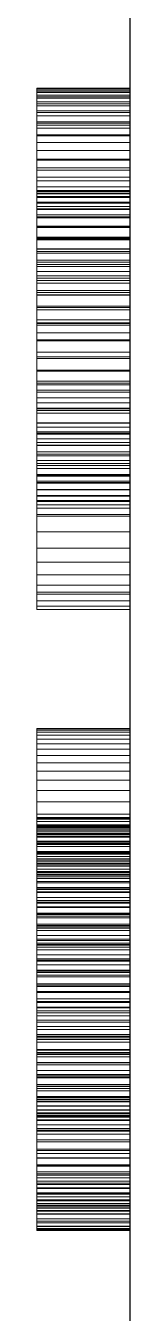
# Paper-space layout '01_三视图' of a CAD drawing. Header units: millimetres. Extents: x 8 to 450, y 8 to 289.
# Drawn here: x 177.12 to 177.25, y 113.694 to 115.479 of the extents above; entities that cross this region are included whole.
import ezdxf

# ---------------------------------------------------------------- set-up
doc = ezdxf.new("R2010")
doc.units = ezdxf.units.MM
doc.linetypes.add('WP_HIDDEN', pattern=[2.3, 1.5, -0.8])
doc.layers.add('HIDDEN', color=7, linetype='WP_HIDDEN', lineweight=13)
doc.layers.add('VISIBLE', color=7, linetype='CONTINUOUS', lineweight=25)

psp = doc.layouts.new('01_三视图')

# ---------------------------------------------------------------- linework, layer by layer
at = {"layer": 'HIDDEN'}
for points in [[(177.12, 115.3912), (177.12, 115.3926)], [(177.25, 115.3926), (177.12, 115.3926)], [(177.12, 115.3926), (177.12, 115.3922)], [(177.25, 115.3922), (177.12, 115.3922)], [(177.12, 115.3922), (177.12, 115.3911)], [(177.12, 115.3872), (177.12, 115.3912)], [(177.25, 115.3912), (177.12, 115.3912)], [(177.25, 115.3911), (177.12, 115.3911)], [(177.12, 115.3911), (177.12, 115.3891)], [(177.25, 115.3891), (177.12, 115.3891)], [(177.12, 115.3891), (177.12, 115.3865)], [(177.12, 115.3805), (177.12, 115.3872)], [(177.25, 115.3872), (177.12, 115.3872)], [(177.25, 115.3865), (177.12, 115.3865)], [(177.12, 115.3865), (177.12, 115.383)], [(177.25, 115.383), (177.12, 115.383)], [(177.12, 115.383), (177.12, 115.3788)], [(177.25, 115.3926), (177.25, 115.3922)], [(177.25, 115.3912), (177.25, 115.3926)], [(177.25, 115.3922), (177.25, 115.3911)], [(177.25, 115.3872), (177.25, 115.3912)], [(177.25, 115.3911), (177.25, 115.3891)], [(177.25, 115.3891), (177.25, 115.3865)], [(177.25, 115.3805), (177.25, 115.3872)], [(177.25, 115.3865), (177.25, 115.383)], [(177.25, 115.383), (177.25, 115.3788)], [(177.12, 115.371), (177.12, 115.3805)], [(177.25, 115.3805), (177.12, 115.3805)], [(177.25, 115.3788), (177.12, 115.3788)], [(177.12, 115.3788), (177.12, 115.3738)], [(177.25, 115.3738), (177.12, 115.3738)], [(177.12, 115.3738), (177.12, 115.3681)], [(177.12, 115.3589), (177.12, 115.371)], [(177.25, 115.371), (177.12, 115.371)], [(177.25, 115.3681), (177.12, 115.3681)], [(177.12, 115.3681), (177.12, 115.3615)], [(177.25, 115.371), (177.25, 115.3805)], [(177.25, 115.3788), (177.25, 115.3738)], [(177.25, 115.3738), (177.25, 115.3681)], [(177.25, 115.3589), (177.25, 115.371)], [(177.25, 115.3681), (177.25, 115.3615)], [(177.25, 115.3615), (177.12, 115.3615)], [(177.12, 115.3615), (177.12, 115.3543)], [(177.12, 115.3441), (177.12, 115.3589)], [(177.25, 115.3589), (177.12, 115.3589)], [(177.25, 115.3543), (177.12, 115.3543)], [(177.12, 115.3543), (177.12, 115.3462)], [(177.25, 115.3615), (177.25, 115.3543)], [(177.25, 115.3441), (177.25, 115.3589)], [(177.25, 115.3543), (177.25, 115.3462)], [(177.25, 115.3462), (177.12, 115.3462)], [(177.12, 115.3462), (177.12, 115.3374)], [(177.12, 115.3266), (177.12, 115.3441)], [(177.25, 115.3441), (177.12, 115.3441)], [(177.25, 115.3413), (177.12, 115.3413)], [(177.12, 115.3413), (177.12, 114.7992)], [(177.12, 114.9063), (177.12, 115.3413)], [(177.25, 115.3374), (177.12, 115.3374)], [(177.12, 115.3374), (177.12, 115.3278)], [(177.25, 115.3462), (177.25, 115.3374)], [(177.25, 115.3266), (177.25, 115.3441)], [(177.25, 115.3413), (177.25, 114.7992)], [(177.25, 114.9063), (177.25, 115.3413)], [(177.25, 115.3374), (177.25, 115.3278)], [(177.25, 115.3278), (177.12, 115.3278)], [(177.12, 115.3278), (177.12, 115.3174)], [(177.12, 115.3063), (177.12, 115.3266)], [(177.25, 115.3266), (177.12, 115.3266)], [(177.25, 115.3174), (177.12, 115.3174)], [(177.12, 115.3174), (177.12, 115.3063)], [(177.25, 115.3278), (177.25, 115.3174)], [(177.25, 115.3063), (177.25, 115.3266)], [(177.25, 115.3174), (177.25, 115.3063)], [(177.12, 115.2929), (177.12, 115.3063)], [(177.25, 115.3063), (177.12, 115.3063)], [(177.25, 115.3063), (177.12, 115.3063)], [(177.12, 115.3063), (177.12, 115.2944)], [(177.25, 115.2944), (177.12, 115.2944)], [(177.12, 115.2944), (177.12, 115.282)], [(177.25, 115.3063), (177.25, 115.2944)], [(177.25, 115.2929), (177.25, 115.3063)], [(177.25, 115.2944), (177.25, 115.282)], [(177.12, 115.2789), (177.12, 115.2929)], [(177.25, 115.2929), (177.12, 115.2929)], [(177.25, 115.282), (177.12, 115.282)], [(177.12, 115.282), (177.12, 115.2692)], [(177.12, 115.2643), (177.12, 115.2789)], [(177.25, 115.2789), (177.12, 115.2789)], [(177.25, 115.2789), (177.25, 115.2929)], [(177.25, 115.282), (177.25, 115.2692)], [(177.25, 115.2643), (177.25, 115.2789)], [(177.25, 115.2692), (177.12, 115.2692)], [(177.12, 115.2692), (177.12, 115.2561)], [(177.12, 115.2491), (177.12, 115.2643)], [(177.25, 115.2643), (177.12, 115.2643)], [(177.25, 115.2692), (177.25, 115.2561)], [(177.25, 115.2491), (177.25, 115.2643)], [(177.25, 115.2561), (177.12, 115.2561)], [(177.12, 115.2561), (177.12, 115.2426)], [(177.25, 115.2506), (177.12, 115.2506)], [(177.12, 115.2506), (177.12, 115.2495)], [(177.12, 115.2496), (177.12, 115.2506)], [(177.25, 115.2496), (177.12, 115.2496)], [(177.12, 115.2465), (177.12, 115.2496)], [(177.25, 115.2495), (177.12, 115.2495)], [(177.12, 115.2495), (177.12, 115.2464)], [(177.12, 115.2333), (177.12, 115.2491)], [(177.25, 115.2491), (177.12, 115.2491)], [(177.25, 115.2465), (177.12, 115.2465)], [(177.12, 115.2415), (177.12, 115.2465)], [(177.25, 115.2464), (177.12, 115.2464)], [(177.12, 115.2464), (177.12, 115.2412)], [(177.25, 115.2426), (177.12, 115.2426)], [(177.12, 115.2426), (177.12, 115.2287)], [(177.25, 115.2415), (177.12, 115.2415)], [(177.12, 115.2345), (177.12, 115.2415)], [(177.25, 115.2412), (177.12, 115.2412)], [(177.12, 115.2412), (177.12, 115.2338)], [(177.25, 115.2561), (177.25, 115.2426)], [(177.25, 115.2506), (177.25, 115.2495)], [(177.25, 115.2496), (177.25, 115.2506)], [(177.25, 115.2465), (177.25, 115.2496)], [(177.25, 115.2495), (177.25, 115.2464)], [(177.25, 115.2333), (177.25, 115.2491)], [(177.25, 115.2415), (177.25, 115.2465)], [(177.25, 115.2464), (177.25, 115.2412)], [(177.25, 115.2426), (177.25, 115.2287)], [(177.25, 115.2345), (177.25, 115.2415)], [(177.25, 115.2412), (177.25, 115.2338)], [(177.25, 115.2345), (177.12, 115.2345)], [(177.12, 115.2254), (177.12, 115.2345)], [(177.25, 115.2338), (177.12, 115.2338)], [(177.12, 115.2338), (177.12, 115.2244)], [(177.12, 115.2169), (177.12, 115.2333)], [(177.25, 115.2333), (177.12, 115.2333)], [(177.25, 115.2287), (177.12, 115.2287)], [(177.12, 115.2287), (177.12, 115.2145)], [(177.25, 115.2254), (177.12, 115.2254)], [(177.12, 115.2144), (177.12, 115.2254)], [(177.25, 115.2244), (177.12, 115.2244)], [(177.12, 115.2244), (177.12, 115.2129)], [(177.25, 115.2254), (177.25, 115.2345)], [(177.25, 115.2338), (177.25, 115.2244)], [(177.25, 115.2169), (177.25, 115.2333)], [(177.25, 115.2287), (177.25, 115.2145)], [(177.25, 115.2144), (177.25, 115.2254)], [(177.25, 115.2244), (177.25, 115.2129)], [(177.12, 115.1999), (177.12, 115.2169)], [(177.25, 115.2169), (177.12, 115.2169)], [(177.25, 115.2145), (177.12, 115.2145)], [(177.12, 115.2145), (177.12, 115.2)], [(177.25, 115.2144), (177.12, 115.2144)], [(177.12, 115.2013), (177.12, 115.2144)], [(177.25, 115.2129), (177.12, 115.2129)], [(177.12, 115.2129), (177.12, 115.1993)], [(177.25, 115.1999), (177.25, 115.2169)], [(177.25, 115.2145), (177.25, 115.2)], [(177.25, 115.2013), (177.25, 115.2144)], [(177.25, 115.2129), (177.25, 115.1993)], [(177.25, 115.2013), (177.12, 115.2013)], [(177.12, 115.1862), (177.12, 115.2013)], [(177.25, 115.2), (177.12, 115.2)], [(177.12, 115.2), (177.12, 115.1851)], [(177.12, 115.1823), (177.12, 115.1999)], [(177.25, 115.1999), (177.12, 115.1999)], [(177.25, 115.1993), (177.12, 115.1993)], [(177.12, 115.1993), (177.12, 115.1836)], [(177.25, 115.1862), (177.12, 115.1862)], [(177.12, 115.1695), (177.12, 115.1862)], [(177.25, 115.1862), (177.25, 115.2013)], [(177.25, 115.2), (177.25, 115.1851)], [(177.25, 115.1823), (177.25, 115.1999)], [(177.25, 115.1993), (177.25, 115.1836)], [(177.25, 115.1695), (177.25, 115.1862)], [(177.25, 115.1851), (177.12, 115.1851)], [(177.12, 115.1851), (177.12, 115.1699)], [(177.25, 115.1836), (177.12, 115.1836)], [(177.12, 115.1836), (177.12, 115.1664)], [(177.12, 115.1641), (177.12, 115.1823)], [(177.25, 115.1823), (177.12, 115.1823)], [(177.25, 115.1699), (177.12, 115.1699)], [(177.12, 115.1699), (177.12, 115.1543)], [(177.25, 115.1695), (177.12, 115.1695)], [(177.12, 115.1516), (177.12, 115.1695)], [(177.25, 115.1851), (177.25, 115.1699)], [(177.25, 115.1836), (177.25, 115.1664)], [(177.25, 115.1641), (177.25, 115.1823)], [(177.25, 115.1699), (177.25, 115.1543)], [(177.25, 115.1516), (177.25, 115.1695)], [(177.25, 115.1664), (177.12, 115.1664)], [(177.12, 115.1664), (177.12, 115.1483)], [(177.12, 115.1454), (177.12, 115.1641)], [(177.25, 115.1641), (177.12, 115.1641)], [(177.25, 115.1543), (177.12, 115.1543)], [(177.12, 115.1543), (177.12, 115.1384)], [(177.25, 115.1516), (177.12, 115.1516)], [(177.12, 115.1324), (177.12, 115.1516)], [(177.25, 115.1664), (177.25, 115.1483)], [(177.25, 115.1454), (177.25, 115.1641)], [(177.25, 115.1543), (177.25, 115.1384)], [(177.25, 115.1324), (177.25, 115.1516)], [(177.25, 115.1483), (177.12, 115.1483)], [(177.12, 115.1483), (177.12, 115.1293)], [(177.12, 115.126), (177.12, 115.1454)], [(177.25, 115.1454), (177.12, 115.1454)], [(177.25, 115.1384), (177.12, 115.1384)], [(177.12, 115.1384), (177.12, 115.1221)], [(177.25, 115.1324), (177.12, 115.1324)], [(177.12, 115.112), (177.12, 115.1324)], [(177.25, 115.1483), (177.25, 115.1293)], [(177.25, 115.126), (177.25, 115.1454)], [(177.25, 115.1384), (177.25, 115.1221)], [(177.25, 115.112), (177.25, 115.1324)], [(177.25, 115.1293), (177.12, 115.1293)], [(177.12, 115.1293), (177.12, 115.1093)], [(177.12, 115.106), (177.12, 115.126)], [(177.25, 115.126), (177.12, 115.126)], [(177.25, 115.1221), (177.12, 115.1221)], [(177.12, 115.1221), (177.12, 115.1055)], [(177.25, 115.1293), (177.25, 115.1093)], [(177.25, 115.106), (177.25, 115.126)], [(177.25, 115.1221), (177.25, 115.1055)], [(177.25, 115.112), (177.12, 115.112)], [(177.12, 115.0903), (177.12, 115.112)], [(177.25, 115.1093), (177.12, 115.1093)], [(177.12, 115.1093), (177.12, 115.0884)], [(177.12, 115.0854), (177.12, 115.106)], [(177.25, 115.106), (177.12, 115.106)], [(177.25, 115.1055), (177.12, 115.1055)], [(177.12, 115.1055), (177.12, 115.0885)], [(177.25, 115.0903), (177.25, 115.112)], [(177.25, 115.1093), (177.25, 115.0884)], [(177.25, 115.0854), (177.25, 115.106)], [(177.25, 115.1055), (177.25, 115.0885)], [(177.25, 115.0903), (177.12, 115.0903)], [(177.12, 115.0674), (177.12, 115.0903)], [(177.25, 115.0885), (177.12, 115.0885)], [(177.12, 115.0885), (177.12, 115.0712)], [(177.25, 115.0884), (177.12, 115.0884)], [(177.12, 115.0884), (177.12, 115.0665)], [(177.12, 115.0642), (177.12, 115.0854)], [(177.25, 115.0854), (177.12, 115.0854)], [(177.25, 115.0674), (177.25, 115.0903)], [(177.25, 115.0885), (177.25, 115.0712)], [(177.25, 115.0884), (177.25, 115.0665)], [(177.25, 115.0642), (177.25, 115.0854)], [(177.25, 115.0712), (177.12, 115.0712)], [(177.12, 115.0712), (177.12, 115.0535)], [(177.25, 115.0674), (177.12, 115.0674)], [(177.12, 115.0432), (177.12, 115.0674)], [(177.25, 115.0665), (177.12, 115.0665)], [(177.12, 115.0665), (177.12, 115.0437)], [(177.12, 115.0424), (177.12, 115.0642)], [(177.25, 115.0642), (177.12, 115.0642)], [(177.25, 115.0712), (177.25, 115.0535)], [(177.25, 115.0432), (177.25, 115.0674)], [(177.25, 115.0665), (177.25, 115.0437)], [(177.25, 115.0424), (177.25, 115.0642)], [(177.25, 115.0535), (177.12, 115.0535)], [(177.12, 115.0535), (177.12, 115.0267)], [(177.25, 115.0437), (177.12, 115.0437)], [(177.12, 115.0437), (177.12, 115.02)], [(177.25, 115.0432), (177.12, 115.0432)], [(177.12, 115.0178), (177.12, 115.0432)], [(177.25, 115.0535), (177.25, 115.0267)], [(177.25, 115.0437), (177.25, 115.02)], [(177.25, 115.0178), (177.25, 115.0432)], [(177.12, 115.02), (177.12, 115.0424)], [(177.25, 115.0424), (177.12, 115.0424)], [(177.25, 115.0267), (177.12, 115.0267)], [(177.12, 115.0267), (177.12, 115.0002)], [(177.25, 115.02), (177.25, 115.0424)], [(177.25, 115.0267), (177.25, 115.0002)], [(177.25, 115.02), (177.12, 115.02)], [(177.12, 115.02), (177.12, 115.0003)], [(177.12, 114.9837), (177.12, 115.02)], [(177.25, 115.0178), (177.12, 115.0178)], [(177.12, 115.0018), (177.12, 115.0178)], [(177.25, 115.02), (177.25, 115.0003)], [(177.25, 114.9837), (177.25, 115.02)], [(177.25, 115.0018), (177.25, 115.0178)], [(177.25, 115.0018), (177.12, 115.0018)], [(177.12, 114.9863), (177.12, 115.0018)], [(177.25, 115.0003), (177.12, 115.0003)], [(177.12, 115.0003), (177.12, 114.9813)], [(177.25, 115.0002), (177.12, 115.0002)], [(177.12, 115.0002), (177.12, 114.974)], [(177.25, 114.9863), (177.25, 115.0018)], [(177.25, 115.0003), (177.25, 114.9813)], [(177.25, 115.0002), (177.25, 114.974)], [(177.25, 114.9863), (177.12, 114.9863)], [(177.12, 114.9711), (177.12, 114.9863)], [(177.12, 114.9491), (177.12, 114.9837)], [(177.25, 114.9837), (177.12, 114.9837)], [(177.25, 114.9813), (177.12, 114.9813)], [(177.12, 114.9813), (177.12, 114.9631)], [(177.25, 114.974), (177.12, 114.974)], [(177.12, 114.974), (177.12, 114.9481)], [(177.25, 114.9711), (177.25, 114.9863)], [(177.25, 114.9491), (177.25, 114.9837)], [(177.25, 114.9813), (177.25, 114.9631)], [(177.25, 114.974), (177.25, 114.9481)], [(177.25, 114.9711), (177.12, 114.9711)], [(177.12, 114.9563), (177.12, 114.9711)], [(177.25, 114.9631), (177.12, 114.9631)], [(177.12, 114.9631), (177.12, 114.9456)], [(177.25, 114.9563), (177.12, 114.9563)], [(177.12, 114.9419), (177.12, 114.9563)], [(177.25, 114.9563), (177.25, 114.9711)], [(177.25, 114.9631), (177.25, 114.9456)], [(177.25, 114.9419), (177.25, 114.9563)], [(177.12, 114.9162), (177.12, 114.9491)], [(177.25, 114.9491), (177.12, 114.9491)], [(177.25, 114.9481), (177.12, 114.9481)], [(177.12, 114.9481), (177.12, 114.9225)], [(177.25, 114.9456), (177.12, 114.9456)], [(177.12, 114.9456), (177.12, 114.9288)], [(177.25, 114.9419), (177.12, 114.9419)], [(177.12, 114.9279), (177.12, 114.9419)], [(177.25, 114.9162), (177.25, 114.9491)], [(177.25, 114.9481), (177.25, 114.9225)], [(177.25, 114.9456), (177.25, 114.9288)], [(177.25, 114.9279), (177.25, 114.9419)], [(177.25, 114.9288), (177.12, 114.9288)], [(177.12, 114.9288), (177.12, 114.9127)], [(177.25, 114.9279), (177.12, 114.9279)], [(177.12, 114.9143), (177.12, 114.9279)], [(177.25, 114.9225), (177.12, 114.9225)], [(177.12, 114.9225), (177.12, 114.8972)], [(177.25, 114.9288), (177.25, 114.9127)], [(177.25, 114.9143), (177.25, 114.9279)], [(177.25, 114.9225), (177.25, 114.8972)], [(177.12, 114.885), (177.12, 114.9162)], [(177.25, 114.9162), (177.12, 114.9162)], [(177.25, 114.9143), (177.12, 114.9143)], [(177.12, 114.9011), (177.12, 114.9143)], [(177.25, 114.9127), (177.12, 114.9127)], [(177.12, 114.9127), (177.12, 114.8974)], [(177.25, 114.9063), (177.12, 114.9063)], [(177.12, 114.8475), (177.12, 114.9063)], [(177.25, 114.9011), (177.12, 114.9011)], [(177.12, 114.8884), (177.12, 114.9011)], [(177.25, 114.885), (177.25, 114.9162)], [(177.25, 114.9011), (177.25, 114.9143)], [(177.25, 114.9127), (177.25, 114.8974)], [(177.25, 114.8475), (177.25, 114.9063)], [(177.25, 114.8884), (177.25, 114.9011)], [(177.25, 114.8974), (177.12, 114.8974)], [(177.12, 114.8974), (177.12, 114.8828)], [(177.25, 114.8972), (177.12, 114.8972)], [(177.12, 114.8972), (177.12, 114.8722)], [(177.25, 114.8884), (177.12, 114.8884)], [(177.12, 114.8764), (177.12, 114.8884)], [(177.12, 114.8555), (177.12, 114.885)], [(177.25, 114.885), (177.12, 114.885)], [(177.25, 114.8828), (177.12, 114.8828)], [(177.12, 114.8828), (177.12, 114.8693)], [(177.25, 114.8974), (177.25, 114.8828)], [(177.25, 114.8972), (177.25, 114.8722)], [(177.25, 114.8764), (177.25, 114.8884)], [(177.25, 114.8555), (177.25, 114.885)], [(177.25, 114.8828), (177.25, 114.8693)], [(177.25, 114.8764), (177.12, 114.8764)], [(177.12, 114.8652), (177.12, 114.8764)], [(177.25, 114.8722), (177.12, 114.8722)], [(177.12, 114.8722), (177.12, 114.8475)], [(177.25, 114.8693), (177.12, 114.8693)], [(177.12, 114.8693), (177.12, 114.857)], [(177.25, 114.8652), (177.12, 114.8652)], [(177.12, 114.8546), (177.12, 114.8652)], [(177.25, 114.8652), (177.25, 114.8764)], [(177.25, 114.8722), (177.25, 114.8475)], [(177.25, 114.8693), (177.25, 114.857)], [(177.25, 114.8546), (177.25, 114.8652)], [(177.25, 114.857), (177.12, 114.857)], [(177.12, 114.857), (177.12, 114.846)], [(177.12, 114.8277), (177.12, 114.8555)], [(177.25, 114.8555), (177.12, 114.8555)], [(177.25, 114.8546), (177.12, 114.8546)], [(177.12, 114.8447), (177.12, 114.8546)], [(177.25, 114.8475), (177.12, 114.8475)], [(177.25, 114.857), (177.25, 114.846)], [(177.25, 114.8277), (177.25, 114.8555)], [(177.25, 114.8447), (177.25, 114.8546)], [(177.25, 114.846), (177.12, 114.846)], [(177.12, 114.846), (177.12, 114.8363)], [(177.25, 114.8447), (177.12, 114.8447)], [(177.12, 114.8355), (177.12, 114.8447)], [(177.25, 114.8363), (177.12, 114.8363)], [(177.12, 114.8363), (177.12, 114.8279)], [(177.25, 114.8355), (177.12, 114.8355)], [(177.12, 114.827), (177.12, 114.8355)], [(177.25, 114.846), (177.25, 114.8363)], [(177.25, 114.8355), (177.25, 114.8447)], [(177.25, 114.8363), (177.25, 114.8279)], [(177.25, 114.827), (177.25, 114.8355)], [(177.25, 114.8279), (177.12, 114.8279)], [(177.12, 114.8279), (177.12, 114.8207)], [(177.12, 114.8016), (177.12, 114.8277)], [(177.25, 114.8277), (177.12, 114.8277)], [(177.25, 114.827), (177.12, 114.827)], [(177.12, 114.8193), (177.12, 114.827)], [(177.25, 114.8207), (177.12, 114.8207)], [(177.12, 114.8207), (177.12, 114.8149)], [(177.25, 114.8193), (177.12, 114.8193)], [(177.12, 114.6936), (177.12, 114.8193)], [(177.25, 114.8149), (177.12, 114.8149)], [(177.12, 114.8149), (177.12, 114.8103)], [(177.25, 114.8279), (177.25, 114.8207)], [(177.25, 114.8016), (177.25, 114.8277)], [(177.25, 114.8193), (177.25, 114.827)], [(177.25, 114.8207), (177.25, 114.8149)], [(177.25, 114.6936), (177.25, 114.8193)], [(177.25, 114.8149), (177.25, 114.8103)], [(177.25, 114.8103), (177.12, 114.8103)], [(177.12, 114.8103), (177.12, 114.6698)], [(177.12, 114.7772), (177.12, 114.8016)], [(177.25, 114.8016), (177.12, 114.8016)], [(177.25, 114.7992), (177.12, 114.7992)], [(177.12, 114.7992), (177.12, 114.6936)], [(177.25, 114.8103), (177.25, 114.6698)], [(177.25, 114.7772), (177.25, 114.8016)], [(177.25, 114.7992), (177.25, 114.6936)], [(177.12, 114.755), (177.12, 114.7772)], [(177.25, 114.7772), (177.12, 114.7772)], [(177.25, 114.755), (177.25, 114.7772)], [(177.12, 114.7353), (177.12, 114.755)], [(177.25, 114.755), (177.12, 114.755)], [(177.25, 114.7353), (177.25, 114.755)], [(177.12, 114.718), (177.12, 114.7353)], [(177.25, 114.7353), (177.12, 114.7353)], [(177.25, 114.718), (177.25, 114.7353)], [(177.12, 114.7033), (177.12, 114.718)], [(177.25, 114.718), (177.12, 114.718)], [(177.25, 114.7033), (177.25, 114.718)], [(177.12, 114.6912), (177.12, 114.7033)], [(177.25, 114.7033), (177.12, 114.7033)], [(177.25, 114.6936), (177.12, 114.6936)], [(177.12, 114.6815), (177.12, 114.6912)], [(177.25, 114.6912), (177.12, 114.6912)], [(177.25, 114.6912), (177.25, 114.7033)], [(177.25, 114.6815), (177.25, 114.6912)], [(177.12, 114.6744), (177.12, 114.6815)], [(177.25, 114.6815), (177.12, 114.6815)], [(177.12, 114.6698), (177.12, 114.6744)], [(177.25, 114.6744), (177.12, 114.6744)], [(177.25, 114.6698), (177.12, 114.6698)], [(177.25, 114.6744), (177.25, 114.6815)], [(177.25, 114.6698), (177.25, 114.6744)], [(177.12, 114.5041), (177.12, 114.5047)], [(177.25, 114.5047), (177.12, 114.5047)], [(177.12, 114.5047), (177.12, 114.3813)], [(177.12, 114.5024), (177.12, 114.5041)], [(177.25, 114.5041), (177.12, 114.5041)], [(177.12, 114.4994), (177.12, 114.5024)], [(177.25, 114.5024), (177.12, 114.5024)], [(177.12, 114.4953), (177.12, 114.4994)], [(177.25, 114.4994), (177.12, 114.4994)], [(177.12, 114.49), (177.12, 114.4953)], [(177.25, 114.4953), (177.12, 114.4953)], [(177.12, 114.4836), (177.12, 114.49)], [(177.25, 114.49), (177.12, 114.49)], [(177.25, 114.5047), (177.25, 114.3813)], [(177.25, 114.5041), (177.25, 114.5047)], [(177.25, 114.5024), (177.25, 114.5041)], [(177.25, 114.4994), (177.25, 114.5024)], [(177.25, 114.4953), (177.25, 114.4994)], [(177.25, 114.49), (177.25, 114.4953)], [(177.25, 114.4836), (177.25, 114.49)], [(177.12, 114.476), (177.12, 114.4836)], [(177.25, 114.4836), (177.12, 114.4836)], [(177.12, 114.4672), (177.12, 114.476)], [(177.25, 114.476), (177.12, 114.476)], [(177.25, 114.476), (177.25, 114.4836)], [(177.25, 114.4672), (177.25, 114.476)], [(177.12, 114.4571), (177.12, 114.4672)], [(177.25, 114.4672), (177.12, 114.4672)], [(177.12, 114.4456), (177.12, 114.4571)], [(177.25, 114.4571), (177.12, 114.4571)], [(177.25, 114.4571), (177.25, 114.4672)], [(177.25, 114.4456), (177.25, 114.4571)], [(177.12, 114.4328), (177.12, 114.4456)], [(177.25, 114.4456), (177.12, 114.4456)], [(177.25, 114.4328), (177.25, 114.4456)], [(177.12, 114.4186), (177.12, 114.4328)], [(177.25, 114.4328), (177.12, 114.4328)], [(177.12, 114.4031), (177.12, 114.4186)], [(177.25, 114.4186), (177.12, 114.4186)], [(177.25, 114.4186), (177.25, 114.4328)], [(177.25, 114.4031), (177.25, 114.4186)], [(177.12, 114.3861), (177.12, 114.4031)], [(177.25, 114.4031), (177.12, 114.4031)], [(177.25, 114.3861), (177.25, 114.4031)], [(177.12, 114.3678), (177.12, 114.3861)], [(177.25, 114.3861), (177.12, 114.3861)], [(177.25, 114.3678), (177.25, 114.3861)], [(177.25, 114.3813), (177.12, 114.3813)], [(177.12, 114.3813), (177.12, 114.3697)], [(177.12, 114.3788), (177.12, 114.3798)], [(177.12, 114.3798), (177.12, 114.3788)], [(177.25, 114.3798), (177.12, 114.3798)], [(177.12, 114.3758), (177.12, 114.3788)], [(177.12, 114.3788), (177.12, 114.3759)], [(177.25, 114.3788), (177.12, 114.3788)], [(177.25, 114.3788), (177.12, 114.3788)], [(177.12, 114.3759), (177.12, 114.371)], [(177.25, 114.3759), (177.12, 114.3759)], [(177.12, 114.3707), (177.12, 114.3758)], [(177.25, 114.3758), (177.12, 114.3758)], [(177.12, 114.371), (177.12, 114.3642)], [(177.25, 114.371), (177.12, 114.371)], [(177.12, 114.3637), (177.12, 114.3707)], [(177.25, 114.3707), (177.12, 114.3707)], [(177.25, 114.3697), (177.12, 114.3697)], [(177.12, 114.3697), (177.12, 114.3578)], [(177.25, 114.3686), (177.12, 114.3686)], [(177.12, 114.3686), (177.12, 114.3683)], [(177.12, 114.3575), (177.12, 114.3686)], [(177.25, 114.3683), (177.12, 114.3683)], [(177.12, 114.3683), (177.12, 114.3666)], [(177.12, 114.3482), (177.12, 114.3678)], [(177.25, 114.3678), (177.12, 114.3678)], [(177.25, 114.3666), (177.12, 114.3666)], [(177.12, 114.3666), (177.12, 114.3635)], [(177.25, 114.3813), (177.25, 114.3697)], [(177.25, 114.3788), (177.25, 114.3798)], [(177.25, 114.3798), (177.25, 114.3788)], [(177.25, 114.3758), (177.25, 114.3788)], [(177.25, 114.3788), (177.25, 114.3759)], [(177.25, 114.3759), (177.25, 114.371)], [(177.25, 114.3707), (177.25, 114.3758)], [(177.25, 114.371), (177.25, 114.3642)], [(177.25, 114.3637), (177.25, 114.3707)], [(177.25, 114.3697), (177.25, 114.3578)], [(177.25, 114.3686), (177.25, 114.3683)], [(177.25, 114.3575), (177.25, 114.3686)], [(177.25, 114.3683), (177.25, 114.3666)], [(177.25, 114.3482), (177.25, 114.3678)], [(177.25, 114.3666), (177.25, 114.3635)], [(177.12, 114.3642), (177.12, 114.3554)], [(177.25, 114.3642), (177.12, 114.3642)], [(177.12, 114.3546), (177.12, 114.3637)], [(177.25, 114.3637), (177.12, 114.3637)], [(177.25, 114.3635), (177.12, 114.3635)], [(177.12, 114.3635), (177.12, 114.3614)], [(177.25, 114.3614), (177.12, 114.3614)], [(177.12, 114.3614), (177.12, 114.359)], [(177.25, 114.359), (177.12, 114.359)], [(177.12, 114.359), (177.12, 114.354)], [(177.25, 114.3578), (177.12, 114.3578)], [(177.12, 114.3578), (177.12, 114.3455)], [(177.25, 114.3575), (177.12, 114.3575)], [(177.12, 114.346), (177.12, 114.3575)], [(177.12, 114.3554), (177.12, 114.3446)], [(177.25, 114.3554), (177.12, 114.3554)], [(177.12, 114.3436), (177.12, 114.3546)], [(177.25, 114.3546), (177.12, 114.3546)], [(177.25, 114.354), (177.12, 114.354)], [(177.12, 114.354), (177.12, 114.348)], [(177.12, 114.3272), (177.12, 114.3482)], [(177.25, 114.3482), (177.12, 114.3482)], [(177.25, 114.348), (177.12, 114.348)], [(177.12, 114.348), (177.12, 114.341)], [(177.25, 114.3642), (177.25, 114.3554)], [(177.25, 114.3546), (177.25, 114.3637)], [(177.25, 114.3635), (177.25, 114.3614)], [(177.25, 114.3614), (177.25, 114.359)], [(177.25, 114.359), (177.25, 114.354)], [(177.25, 114.3578), (177.25, 114.3455)], [(177.25, 114.346), (177.25, 114.3575)], [(177.25, 114.3554), (177.25, 114.3446)], [(177.25, 114.3436), (177.25, 114.3546)], [(177.25, 114.354), (177.25, 114.348)], [(177.25, 114.3272), (177.25, 114.3482)], [(177.25, 114.348), (177.25, 114.341)], [(177.25, 114.346), (177.12, 114.346)], [(177.12, 114.3342), (177.12, 114.346)], [(177.25, 114.3455), (177.12, 114.3455)], [(177.12, 114.3455), (177.12, 114.3328)], [(177.12, 114.3446), (177.12, 114.3319)], [(177.25, 114.3446), (177.12, 114.3446)], [(177.12, 114.3305), (177.12, 114.3436)], [(177.25, 114.3436), (177.12, 114.3436)], [(177.25, 114.341), (177.12, 114.341)], [(177.12, 114.341), (177.12, 114.3329)], [(177.25, 114.3342), (177.12, 114.3342)], [(177.12, 114.322), (177.12, 114.3342)], [(177.25, 114.3329), (177.12, 114.3329)], [(177.12, 114.3329), (177.12, 114.3239)], [(177.25, 114.3328), (177.12, 114.3328)], [(177.12, 114.3328), (177.12, 114.3198)], [(177.12, 114.3319), (177.12, 114.3173)], [(177.25, 114.3319), (177.12, 114.3319)], [(177.12, 114.3154), (177.12, 114.3305)], [(177.25, 114.3305), (177.12, 114.3305)], [(177.25, 114.3342), (177.25, 114.346)], [(177.25, 114.3455), (177.25, 114.3328)], [(177.25, 114.3446), (177.25, 114.3319)], [(177.25, 114.3305), (177.25, 114.3436)], [(177.25, 114.341), (177.25, 114.3329)], [(177.25, 114.322), (177.25, 114.3342)], [(177.25, 114.3329), (177.25, 114.3239)], [(177.25, 114.3328), (177.25, 114.3198)], [(177.25, 114.3319), (177.25, 114.3173)], [(177.25, 114.3154), (177.25, 114.3305)], [(177.12, 114.3051), (177.12, 114.3272)], [(177.25, 114.3272), (177.12, 114.3272)], [(177.25, 114.3239), (177.12, 114.3239)], [(177.12, 114.3239), (177.12, 114.3138)], [(177.25, 114.322), (177.12, 114.322)], [(177.12, 114.3096), (177.12, 114.322)], [(177.25, 114.3198), (177.12, 114.3198)], [(177.12, 114.3198), (177.12, 114.3063)], [(177.12, 114.3173), (177.12, 114.3012)], [(177.25, 114.3173), (177.12, 114.3173)], [(177.12, 114.299), (177.12, 114.3154)], [(177.25, 114.3154), (177.12, 114.3154)], [(177.25, 114.3138), (177.12, 114.3138)], [(177.12, 114.3138), (177.12, 114.3027)], [(177.25, 114.3051), (177.25, 114.3272)], [(177.25, 114.3239), (177.25, 114.3138)], [(177.25, 114.3096), (177.25, 114.322)], [(177.25, 114.3198), (177.25, 114.3063)], [(177.25, 114.3173), (177.25, 114.3012)], [(177.25, 114.299), (177.25, 114.3154)], [(177.25, 114.3138), (177.25, 114.3027)], [(177.25, 114.3096), (177.12, 114.3096)], [(177.12, 114.2967), (177.12, 114.3096)], [(177.25, 114.3063), (177.12, 114.3063)], [(177.12, 114.3063), (177.12, 114.2925)], [(177.12, 114.2818), (177.12, 114.3051)], [(177.25, 114.3051), (177.12, 114.3051)], [(177.25, 114.3027), (177.12, 114.3027)], [(177.12, 114.3027), (177.12, 114.2905)], [(177.12, 114.3012), (177.12, 114.2842)], [(177.25, 114.3012), (177.12, 114.3012)], [(177.12, 114.2816), (177.12, 114.299)], [(177.25, 114.299), (177.12, 114.299)], [(177.25, 114.2967), (177.12, 114.2967)], [(177.12, 114.2836), (177.12, 114.2967)], [(177.25, 114.2967), (177.25, 114.3096)], [(177.25, 114.3063), (177.25, 114.2925)], [(177.25, 114.2818), (177.25, 114.3051)], [(177.25, 114.3027), (177.25, 114.2905)], [(177.25, 114.3012), (177.25, 114.2842)], [(177.25, 114.2816), (177.25, 114.299)], [(177.25, 114.2836), (177.25, 114.2967)], [(177.25, 114.2925), (177.12, 114.2925)], [(177.12, 114.2925), (177.12, 114.2783)], [(177.25, 114.2905), (177.12, 114.2905)], [(177.12, 114.2905), (177.12, 114.2772)], [(177.12, 114.2842), (177.12, 114.2663)], [(177.25, 114.2842), (177.12, 114.2842)], [(177.25, 114.2836), (177.12, 114.2836)], [(177.12, 114.2701), (177.12, 114.2836)], [(177.12, 114.2574), (177.12, 114.2818)], [(177.25, 114.2818), (177.12, 114.2818)], [(177.12, 114.2635), (177.12, 114.2816)], [(177.25, 114.2816), (177.12, 114.2816)], [(177.25, 114.2783), (177.12, 114.2783)], [(177.12, 114.2783), (177.12, 114.2637)], [(177.25, 114.2772), (177.12, 114.2772)], [(177.12, 114.2772), (177.12, 114.2626)], [(177.25, 114.2925), (177.25, 114.2783)], [(177.25, 114.2905), (177.25, 114.2772)], [(177.25, 114.2842), (177.25, 114.2663)], [(177.25, 114.2701), (177.25, 114.2836)], [(177.25, 114.2574), (177.25, 114.2818)], [(177.25, 114.2635), (177.25, 114.2816)], [(177.25, 114.2783), (177.25, 114.2637)], [(177.25, 114.2772), (177.25, 114.2626)], [(177.25, 114.2701), (177.12, 114.2701)], [(177.12, 114.2563), (177.12, 114.2701)], [(177.12, 114.2663), (177.12, 114.2474)], [(177.25, 114.2663), (177.12, 114.2663)], [(177.25, 114.2637), (177.12, 114.2637)], [(177.12, 114.2637), (177.12, 114.2487)], [(177.12, 114.2445), (177.12, 114.2635)], [(177.25, 114.2635), (177.12, 114.2635)], [(177.25, 114.2626), (177.12, 114.2626)], [(177.12, 114.2626), (177.12, 114.2467)], [(177.25, 114.2563), (177.25, 114.2701)], [(177.25, 114.2663), (177.25, 114.2474)], [(177.25, 114.2637), (177.25, 114.2487)], [(177.25, 114.2445), (177.25, 114.2635)], [(177.25, 114.2626), (177.25, 114.2467)], [(177.12, 114.2317), (177.12, 114.2574)], [(177.25, 114.2574), (177.12, 114.2574)], [(177.25, 114.2563), (177.12, 114.2563)], [(177.12, 114.2421), (177.12, 114.2563)], [(177.25, 114.2487), (177.12, 114.2487)], [(177.12, 114.2487), (177.12, 114.2333)], [(177.12, 114.2474), (177.12, 114.2276)], [(177.25, 114.2474), (177.12, 114.2474)], [(177.25, 114.2467), (177.12, 114.2467)], [(177.12, 114.2467), (177.12, 114.2294)], [(177.12, 114.2247), (177.12, 114.2445)], [(177.25, 114.2445), (177.12, 114.2445)], [(177.25, 114.2421), (177.12, 114.2421)], [(177.12, 114.2276), (177.12, 114.2421)], [(177.25, 114.2317), (177.25, 114.2574)], [(177.25, 114.2421), (177.25, 114.2563)], [(177.25, 114.2487), (177.25, 114.2333)], [(177.25, 114.2474), (177.25, 114.2276)], [(177.25, 114.2467), (177.25, 114.2294)], [(177.25, 114.2247), (177.25, 114.2445)], [(177.25, 114.2276), (177.25, 114.2421)], [(177.25, 114.2333), (177.12, 114.2333)], [(177.12, 114.2333), (177.12, 114.2176)], [(177.12, 114.2049), (177.12, 114.2317)], [(177.25, 114.2317), (177.12, 114.2317)], [(177.25, 114.2294), (177.12, 114.2294)], [(177.12, 114.2294), (177.12, 114.2108)], [(177.25, 114.2276), (177.12, 114.2276)], [(177.12, 114.2127), (177.12, 114.2276)], [(177.12, 114.2276), (177.12, 114.2069)], [(177.25, 114.2276), (177.12, 114.2276)], [(177.12, 114.2041), (177.12, 114.2247)], [(177.25, 114.2247), (177.12, 114.2247)], [(177.25, 114.2333), (177.25, 114.2176)], [(177.25, 114.2049), (177.25, 114.2317)], [(177.25, 114.2294), (177.25, 114.2108)], [(177.25, 114.2127), (177.25, 114.2276)], [(177.25, 114.2276), (177.25, 114.2069)], [(177.25, 114.2041), (177.25, 114.2247)], [(177.25, 114.2176), (177.12, 114.2176)], [(177.12, 114.2176), (177.12, 114.2014)], [(177.25, 114.2127), (177.12, 114.2127)], [(177.12, 114.1976), (177.12, 114.2127)], [(177.25, 114.2108), (177.12, 114.2108)], [(177.12, 114.2108), (177.12, 114.1908)], [(177.12, 114.2069), (177.12, 114.1852)], [(177.25, 114.2069), (177.12, 114.2069)], [(177.12, 114.1769), (177.12, 114.2049)], [(177.25, 114.2049), (177.12, 114.2049)], [(177.12, 114.1827), (177.12, 114.2041)], [(177.25, 114.2041), (177.12, 114.2041)], [(177.25, 114.2176), (177.25, 114.2014)], [(177.25, 114.1976), (177.25, 114.2127)], [(177.25, 114.2108), (177.25, 114.1908)], [(177.25, 114.2069), (177.25, 114.1852)], [(177.25, 114.1769), (177.25, 114.2049)], [(177.25, 114.1827), (177.25, 114.2041)], [(177.25, 114.2014), (177.12, 114.2014)], [(177.12, 114.2014), (177.12, 114.1849)], [(177.25, 114.1976), (177.12, 114.1976)], [(177.12, 114.182), (177.12, 114.1976)], [(177.25, 114.1908), (177.12, 114.1908)], [(177.12, 114.1908), (177.12, 114.1696)], [(177.25, 114.2014), (177.25, 114.1849)], [(177.25, 114.182), (177.25, 114.1976)], [(177.25, 114.1908), (177.25, 114.1696)], [(177.12, 114.1852), (177.12, 114.1626)], [(177.25, 114.1852), (177.12, 114.1852)], [(177.25, 114.1849), (177.12, 114.1849)], [(177.12, 114.1849), (177.12, 114.168)], [(177.12, 114.1604), (177.12, 114.1827)], [(177.25, 114.1827), (177.12, 114.1827)], [(177.25, 114.182), (177.12, 114.182)], [(177.12, 114.1662), (177.12, 114.182)], [(177.12, 114.1478), (177.12, 114.1769)], [(177.25, 114.1769), (177.12, 114.1769)], [(177.25, 114.1696), (177.12, 114.1696)], [(177.12, 114.1696), (177.12, 114.147)], [(177.25, 114.1852), (177.25, 114.1626)], [(177.25, 114.1849), (177.25, 114.168)], [(177.25, 114.1604), (177.25, 114.1827)], [(177.25, 114.1662), (177.25, 114.182)], [(177.25, 114.1478), (177.25, 114.1769)], [(177.25, 114.1696), (177.25, 114.147)], [(177.25, 114.168), (177.12, 114.168)], [(177.12, 114.168), (177.12, 114.1507)], [(177.25, 114.1662), (177.12, 114.1662)], [(177.12, 114.15), (177.12, 114.1662)], [(177.12, 114.1626), (177.12, 114.1399)], [(177.25, 114.1626), (177.12, 114.1626)], [(177.12, 114.1385), (177.12, 114.1604)], [(177.25, 114.1604), (177.12, 114.1604)], [(177.25, 114.1507), (177.12, 114.1507)], [(177.12, 114.1507), (177.12, 114.1249)], [(177.25, 114.168), (177.25, 114.1507)], [(177.25, 114.15), (177.25, 114.1662)], [(177.25, 114.1626), (177.25, 114.1399)], [(177.25, 114.1385), (177.25, 114.1604)], [(177.25, 114.1507), (177.25, 114.1249)], [(177.25, 114.15), (177.12, 114.15)], [(177.12, 114.1299), (177.12, 114.15)], [(177.12, 114.1133), (177.12, 114.1478)], [(177.25, 114.1478), (177.12, 114.1478)], [(177.25, 114.147), (177.12, 114.147)], [(177.12, 114.147), (177.12, 114.126)], [(177.12, 114.1399), (177.12, 114.1181)], [(177.25, 114.1399), (177.12, 114.1399)], [(177.12, 114.1175), (177.12, 114.1385)], [(177.25, 114.1385), (177.12, 114.1385)], [(177.25, 114.1299), (177.25, 114.15)], [(177.25, 114.1133), (177.25, 114.1478)], [(177.25, 114.147), (177.25, 114.126)], [(177.25, 114.1399), (177.25, 114.1181)], [(177.25, 114.1175), (177.25, 114.1385)], [(177.25, 114.1299), (177.12, 114.1299)], [(177.12, 114.1104), (177.12, 114.1299)], [(177.25, 114.126), (177.12, 114.126)], [(177.12, 114.126), (177.12, 114.1062)], [(177.25, 114.1249), (177.12, 114.1249)], [(177.12, 114.1249), (177.12, 114.1)], [(177.12, 114.1181), (177.12, 114.0973)], [(177.25, 114.1181), (177.12, 114.1181)], [(177.12, 114.0972), (177.12, 114.1175)], [(177.25, 114.1175), (177.12, 114.1175)], [(177.25, 114.1104), (177.25, 114.1299)], [(177.25, 114.126), (177.25, 114.1062)], [(177.25, 114.1249), (177.25, 114.1)], [(177.25, 114.1181), (177.25, 114.0973)], [(177.25, 114.0972), (177.25, 114.1175)], [(177.12, 114.0805), (177.12, 114.1133)], [(177.25, 114.1133), (177.12, 114.1133)], [(177.25, 114.1104), (177.12, 114.1104)], [(177.12, 114.0915), (177.12, 114.1104)], [(177.25, 114.1062), (177.12, 114.1062)], [(177.12, 114.1062), (177.12, 114.0874)], [(177.25, 114.1), (177.12, 114.1)], [(177.12, 114.1), (177.12, 114.0759)], [(177.12, 114.0973), (177.12, 114.0775)], [(177.25, 114.0973), (177.12, 114.0973)], [(177.12, 114.0779), (177.12, 114.0972)], [(177.25, 114.0972), (177.12, 114.0972)], [(177.25, 114.0805), (177.25, 114.1133)], [(177.25, 114.0915), (177.25, 114.1104)], [(177.25, 114.1062), (177.25, 114.0874)], [(177.25, 114.1), (177.25, 114.0759)], [(177.25, 114.0973), (177.25, 114.0775)], [(177.25, 114.0779), (177.25, 114.0972)], [(177.25, 114.0915), (177.12, 114.0915)], [(177.12, 114.0732), (177.12, 114.0915)], [(177.25, 114.0874), (177.12, 114.0874)], [(177.12, 114.0874), (177.12, 114.0699)], [(177.12, 114.0494), (177.12, 114.0805)], [(177.25, 114.0805), (177.12, 114.0805)], [(177.25, 114.0732), (177.25, 114.0915)], [(177.25, 114.0874), (177.25, 114.0699)], [(177.25, 114.0494), (177.25, 114.0805)], [(177.12, 114.0593), (177.12, 114.0779)], [(177.25, 114.0779), (177.12, 114.0779)], [(177.12, 114.0775), (177.12, 114.0586)], [(177.25, 114.0775), (177.12, 114.0775)], [(177.25, 114.0759), (177.12, 114.0759)], [(177.12, 114.0759), (177.12, 114.0527)], [(177.25, 114.0732), (177.12, 114.0732)], [(177.12, 114.0554), (177.12, 114.0732)], [(177.25, 114.0699), (177.12, 114.0699)], [(177.12, 114.0699), (177.12, 114.0534)], [(177.25, 114.0593), (177.25, 114.0779)], [(177.25, 114.0775), (177.25, 114.0586)], [(177.25, 114.0759), (177.25, 114.0527)], [(177.25, 114.0554), (177.25, 114.0732)], [(177.25, 114.0699), (177.25, 114.0534)], [(177.12, 114.0416), (177.12, 114.0593)], [(177.25, 114.0593), (177.12, 114.0593)], [(177.12, 114.0586), (177.12, 114.0408)], [(177.25, 114.0586), (177.12, 114.0586)], [(177.25, 114.0554), (177.12, 114.0554)], [(177.12, 114.0382), (177.12, 114.0554)], [(177.25, 114.0534), (177.12, 114.0534)], [(177.12, 114.0534), (177.12, 114.0381)], [(177.25, 114.0527), (177.12, 114.0527)], [(177.12, 114.0527), (177.12, 114.0303)], [(177.12, 114.02), (177.12, 114.0494)], [(177.25, 114.0494), (177.12, 114.0494)], [(177.25, 114.0416), (177.25, 114.0593)], [(177.25, 114.0586), (177.25, 114.0408)], [(177.25, 114.0382), (177.25, 114.0554)], [(177.25, 114.0534), (177.25, 114.0381)], [(177.25, 114.0527), (177.25, 114.0303)], [(177.25, 114.02), (177.25, 114.0494)], [(177.12, 114.0247), (177.12, 114.0416)], [(177.25, 114.0416), (177.12, 114.0416)], [(177.12, 114.0408), (177.12, 114.0239)], [(177.25, 114.0408), (177.12, 114.0408)], [(177.25, 114.0382), (177.12, 114.0382)], [(177.12, 114.0216), (177.12, 114.0382)], [(177.25, 114.0381), (177.12, 114.0381)], [(177.12, 114.0381), (177.12, 114.024)], [(177.25, 114.0303), (177.12, 114.0303)], [(177.12, 114.0303), (177.12, 114.0087)], [(177.25, 114.0247), (177.25, 114.0416)], [(177.25, 114.0408), (177.25, 114.0239)], [(177.25, 114.0216), (177.25, 114.0382)], [(177.25, 114.0381), (177.25, 114.024)], [(177.25, 114.0303), (177.25, 114.0087)], [(177.12, 114.0087), (177.12, 114.0247)], [(177.25, 114.0247), (177.12, 114.0247)], [(177.25, 114.024), (177.12, 114.024)], [(177.12, 114.024), (177.12, 114.0109)], [(177.12, 114.0239), (177.12, 114.008)], [(177.25, 114.0239), (177.12, 114.0239)], [(177.25, 114.0216), (177.12, 114.0216)], [(177.12, 114.0055), (177.12, 114.0216)], [(177.12, 113.9924), (177.12, 114.02)], [(177.25, 114.02), (177.12, 114.02)], [(177.25, 114.0109), (177.12, 114.0109)], [(177.12, 114.0109), (177.12, 114.0021)], [(177.25, 114.0087), (177.12, 114.0087)], [(177.12, 114.0087), (177.12, 113.988)], [(177.12, 113.9941), (177.12, 114.0087)], [(177.25, 114.0087), (177.12, 114.0087)], [(177.12, 114.008), (177.12, 113.9935)], [(177.25, 114.008), (177.12, 114.008)], [(177.25, 114.0087), (177.25, 114.0247)], [(177.25, 114.024), (177.25, 114.0109)], [(177.25, 114.0239), (177.25, 114.008)], [(177.25, 114.0055), (177.25, 114.0216)], [(177.25, 113.9924), (177.25, 114.02)], [(177.25, 114.0109), (177.25, 114.0021)], [(177.25, 114.0087), (177.25, 113.988)], [(177.25, 113.9941), (177.25, 114.0087)], [(177.25, 114.008), (177.25, 113.9935)], [(177.25, 114.0055), (177.12, 114.0055)], [(177.12, 113.9901), (177.12, 114.0055)], [(177.25, 114.0021), (177.12, 114.0021)], [(177.12, 114.0021), (177.12, 113.9942)], [(177.25, 113.9942), (177.12, 113.9942)], [(177.12, 113.9942), (177.12, 113.9871)], [(177.12, 113.9814), (177.12, 113.9941)], [(177.25, 113.9941), (177.12, 113.9941)], [(177.12, 113.9935), (177.12, 113.981)], [(177.25, 113.9935), (177.12, 113.9935)], [(177.12, 113.9664), (177.12, 113.9924)], [(177.25, 113.9924), (177.12, 113.9924)], [(177.25, 113.9901), (177.12, 113.9901)], [(177.12, 113.9752), (177.12, 113.9901)], [(177.25, 113.9901), (177.25, 114.0055)], [(177.25, 114.0021), (177.25, 113.9942)], [(177.25, 113.9942), (177.25, 113.9871)], [(177.25, 113.9814), (177.25, 113.9941)], [(177.25, 113.9935), (177.25, 113.981)], [(177.25, 113.9664), (177.25, 113.9924)], [(177.25, 113.9752), (177.25, 113.9901)], [(177.25, 113.988), (177.12, 113.988)], [(177.12, 113.988), (177.12, 113.9682)], [(177.25, 113.9871), (177.12, 113.9871)], [(177.12, 113.9871), (177.12, 113.981)], [(177.12, 113.9706), (177.12, 113.9814)], [(177.25, 113.9814), (177.12, 113.9814)], [(177.25, 113.981), (177.12, 113.981)], [(177.12, 113.981), (177.12, 113.9758)], [(177.12, 113.981), (177.12, 113.9703)], [(177.25, 113.981), (177.12, 113.981)], [(177.25, 113.9758), (177.12, 113.9758)], [(177.12, 113.9758), (177.12, 113.9715)], [(177.25, 113.9752), (177.12, 113.9752)], [(177.12, 113.9609), (177.12, 113.9752)], [(177.25, 113.988), (177.25, 113.9682)], [(177.25, 113.9871), (177.25, 113.981)], [(177.25, 113.9706), (177.25, 113.9814)], [(177.25, 113.981), (177.25, 113.9758)], [(177.25, 113.981), (177.25, 113.9703)], [(177.25, 113.9758), (177.25, 113.9715)], [(177.25, 113.9609), (177.25, 113.9752)], [(177.25, 113.9715), (177.12, 113.9715)], [(177.12, 113.9715), (177.12, 113.9681)], [(177.12, 113.9619), (177.12, 113.9706)], [(177.25, 113.9706), (177.12, 113.9706)], [(177.12, 113.9703), (177.12, 113.9617)], [(177.25, 113.9703), (177.12, 113.9703)], [(177.25, 113.9682), (177.12, 113.9682)], [(177.12, 113.9682), (177.12, 113.9493)], [(177.25, 113.9681), (177.12, 113.9681)], [(177.12, 113.9681), (177.12, 113.9656)], [(177.12, 113.9421), (177.12, 113.9664)], [(177.25, 113.9664), (177.12, 113.9664)], [(177.25, 113.9656), (177.12, 113.9656)], [(177.12, 113.9656), (177.12, 113.8354)], [(177.12, 113.955), (177.12, 113.9619)], [(177.25, 113.9619), (177.12, 113.9619)], [(177.12, 113.9617), (177.12, 113.9549)], [(177.25, 113.9617), (177.12, 113.9617)], [(177.25, 113.9609), (177.12, 113.9609)], [(177.12, 113.9471), (177.12, 113.9609)], [(177.12, 113.9501), (177.12, 113.955)], [(177.25, 113.955), (177.12, 113.955)], [(177.12, 113.9549), (177.12, 113.9501)], [(177.25, 113.9549), (177.12, 113.9549)], [(177.25, 113.9715), (177.25, 113.9681)], [(177.25, 113.9619), (177.25, 113.9706)], [(177.25, 113.9703), (177.25, 113.9617)], [(177.25, 113.9682), (177.25, 113.9493)], [(177.25, 113.9681), (177.25, 113.9656)], [(177.25, 113.9421), (177.25, 113.9664)], [(177.25, 113.9656), (177.25, 113.8354)], [(177.25, 113.955), (177.25, 113.9619)], [(177.25, 113.9617), (177.25, 113.9549)], [(177.25, 113.9471), (177.25, 113.9609)], [(177.25, 113.9501), (177.25, 113.955)], [(177.25, 113.9549), (177.25, 113.9501)], [(177.12, 113.9501), (177.12, 113.9472)], [(177.12, 113.9472), (177.12, 113.9501)], [(177.25, 113.9501), (177.12, 113.9501)], [(177.25, 113.9501), (177.12, 113.9501)], [(177.25, 113.9493), (177.12, 113.9493)], [(177.12, 113.9493), (177.12, 113.9316)], [(177.12, 113.9472), (177.12, 113.9462)], [(177.12, 113.9462), (177.12, 113.9472)], [(177.25, 113.9472), (177.12, 113.9472)], [(177.25, 113.9472), (177.12, 113.9472)], [(177.25, 113.9471), (177.12, 113.9471)], [(177.12, 113.934), (177.12, 113.9471)], [(177.25, 113.9462), (177.12, 113.9462)], [(177.12, 113.9195), (177.12, 113.9421)], [(177.25, 113.9421), (177.12, 113.9421)], [(177.25, 113.9501), (177.25, 113.9472)], [(177.25, 113.9472), (177.25, 113.9501)], [(177.25, 113.9493), (177.25, 113.9316)], [(177.25, 113.9472), (177.25, 113.9462)], [(177.25, 113.9462), (177.25, 113.9472)], [(177.25, 113.934), (177.25, 113.9471)], [(177.25, 113.9195), (177.25, 113.9421)], [(177.25, 113.934), (177.12, 113.934)], [(177.12, 113.9214), (177.12, 113.934)], [(177.25, 113.9316), (177.12, 113.9316)], [(177.12, 113.9316), (177.12, 113.9151)], [(177.25, 113.9214), (177.12, 113.9214)], [(177.12, 113.9093), (177.12, 113.9214)], [(177.12, 113.9089), (177.12, 113.9195)], [(177.25, 113.9195), (177.12, 113.9195)], [(177.25, 113.9214), (177.25, 113.934)], [(177.25, 113.9316), (177.25, 113.9151)], [(177.25, 113.9093), (177.25, 113.9214)], [(177.25, 113.9089), (177.25, 113.9195)], [(177.25, 113.9151), (177.12, 113.9151)], [(177.12, 113.9151), (177.12, 113.8997)], [(177.25, 113.9093), (177.12, 113.9093)], [(177.12, 113.8979), (177.12, 113.9093)], [(177.12, 113.8991), (177.12, 113.9089)], [(177.25, 113.9089), (177.12, 113.9089)], [(177.25, 113.9151), (177.25, 113.8997)], [(177.25, 113.8979), (177.25, 113.9093)], [(177.25, 113.8991), (177.25, 113.9089)], [(177.25, 113.8997), (177.12, 113.8997)], [(177.12, 113.8997), (177.12, 113.8854)], [(177.12, 113.89), (177.12, 113.8991)], [(177.25, 113.8991), (177.12, 113.8991)], [(177.25, 113.8979), (177.12, 113.8979)], [(177.12, 113.8871), (177.12, 113.8979)], [(177.12, 113.8816), (177.12, 113.89)], [(177.25, 113.89), (177.12, 113.89)], [(177.25, 113.8871), (177.12, 113.8871)], [(177.12, 113.877), (177.12, 113.8871)], [(177.25, 113.8854), (177.12, 113.8854)], [(177.12, 113.8854), (177.12, 113.8723)], [(177.25, 113.8997), (177.25, 113.8854)], [(177.25, 113.89), (177.25, 113.8991)], [(177.25, 113.8871), (177.25, 113.8979)], [(177.25, 113.8816), (177.25, 113.89)], [(177.25, 113.877), (177.25, 113.8871)], [(177.25, 113.8854), (177.25, 113.8723)], [(177.12, 113.8739), (177.12, 113.8816)], [(177.25, 113.8816), (177.12, 113.8816)], [(177.25, 113.877), (177.12, 113.877)], [(177.12, 113.8676), (177.12, 113.877)], [(177.12, 113.8669), (177.12, 113.8739)], [(177.25, 113.8739), (177.12, 113.8739)], [(177.25, 113.8723), (177.12, 113.8723)], [(177.12, 113.8723), (177.12, 113.8604)], [(177.25, 113.8676), (177.12, 113.8676)], [(177.12, 113.8589), (177.12, 113.8676)], [(177.12, 113.8606), (177.12, 113.8669)], [(177.25, 113.8669), (177.12, 113.8669)], [(177.25, 113.8739), (177.25, 113.8816)], [(177.25, 113.8676), (177.25, 113.877)], [(177.25, 113.8669), (177.25, 113.8739)], [(177.25, 113.8723), (177.25, 113.8604)], [(177.25, 113.8589), (177.25, 113.8676)], [(177.25, 113.8606), (177.25, 113.8669)], [(177.12, 113.855), (177.12, 113.8606)], [(177.25, 113.8606), (177.12, 113.8606)], [(177.25, 113.8604), (177.12, 113.8604)], [(177.12, 113.8604), (177.12, 113.8496)], [(177.25, 113.8589), (177.12, 113.8589)], [(177.12, 113.8508), (177.12, 113.8589)], [(177.12, 113.8501), (177.12, 113.855)], [(177.25, 113.855), (177.12, 113.855)], [(177.25, 113.8508), (177.12, 113.8508)], [(177.12, 113.8435), (177.12, 113.8508)], [(177.12, 113.8459), (177.12, 113.8501)], [(177.25, 113.8501), (177.12, 113.8501)], [(177.25, 113.8496), (177.12, 113.8496)], [(177.12, 113.8496), (177.12, 113.84)], [(177.25, 113.855), (177.25, 113.8606)], [(177.25, 113.8604), (177.25, 113.8496)], [(177.25, 113.8508), (177.25, 113.8589)], [(177.25, 113.8501), (177.25, 113.855)], [(177.25, 113.8435), (177.25, 113.8508)], [(177.25, 113.8459), (177.25, 113.8501)], [(177.25, 113.8496), (177.25, 113.84)], [(177.12, 113.8424), (177.12, 113.8459)], [(177.25, 113.8459), (177.12, 113.8459)], [(177.25, 113.8435), (177.12, 113.8435)], [(177.12, 113.831), (177.12, 113.8435)], [(177.12, 113.8396), (177.12, 113.8424)], [(177.25, 113.8424), (177.12, 113.8424)], [(177.25, 113.84), (177.12, 113.84)], [(177.12, 113.84), (177.12, 113.8317)], [(177.12, 113.8361), (177.12, 113.8396)], [(177.25, 113.8396), (177.12, 113.8396)], [(177.12, 113.8354), (177.12, 113.8361)], [(177.25, 113.8361), (177.12, 113.8361)], [(177.25, 113.8354), (177.12, 113.8354)], [(177.25, 113.8317), (177.12, 113.8317)], [(177.12, 113.8317), (177.12, 113.8246)], [(177.25, 113.831), (177.12, 113.831)], [(177.12, 113.8212), (177.12, 113.831)], [(177.25, 113.8424), (177.25, 113.8459)], [(177.25, 113.831), (177.25, 113.8435)], [(177.25, 113.8396), (177.25, 113.8424)], [(177.25, 113.84), (177.25, 113.8317)], [(177.25, 113.8361), (177.25, 113.8396)], [(177.25, 113.8354), (177.25, 113.8361)], [(177.25, 113.8317), (177.25, 113.8246)], [(177.25, 113.8212), (177.25, 113.831)], [(177.25, 113.8246), (177.12, 113.8246)], [(177.12, 113.8246), (177.12, 113.8189)], [(177.25, 113.8212), (177.12, 113.8212)], [(177.12, 113.8142), (177.12, 113.8212)], [(177.25, 113.8189), (177.12, 113.8189)], [(177.12, 113.8189), (177.12, 113.8144)], [(177.25, 113.8144), (177.12, 113.8144)], [(177.12, 113.8144), (177.12, 113.8112)], [(177.25, 113.8142), (177.12, 113.8142)], [(177.12, 113.8101), (177.12, 113.8142)], [(177.25, 113.8112), (177.12, 113.8112)], [(177.12, 113.8112), (177.12, 113.8093)], [(177.25, 113.8246), (177.25, 113.8189)], [(177.25, 113.8142), (177.25, 113.8212)], [(177.25, 113.8189), (177.25, 113.8144)], [(177.25, 113.8144), (177.25, 113.8112)], [(177.25, 113.8101), (177.25, 113.8142)], [(177.25, 113.8112), (177.25, 113.8093)], [(177.25, 113.8101), (177.12, 113.8101)], [(177.12, 113.8087), (177.12, 113.8101)], [(177.25, 113.8093), (177.12, 113.8093)], [(177.12, 113.8093), (177.12, 113.8087)], [(177.25, 113.8087), (177.12, 113.8087)], [(177.25, 113.8087), (177.25, 113.8101)], [(177.25, 113.8093), (177.25, 113.8087)]]:
    psp.add_lwpolyline(points, dxfattribs=at)
at = {"layer": 'VISIBLE'}
psp.add_lwpolyline([(177.25, 59.5), (177.25, 124.5)], dxfattribs=at)

doc.saveas('drawing.dxf')
